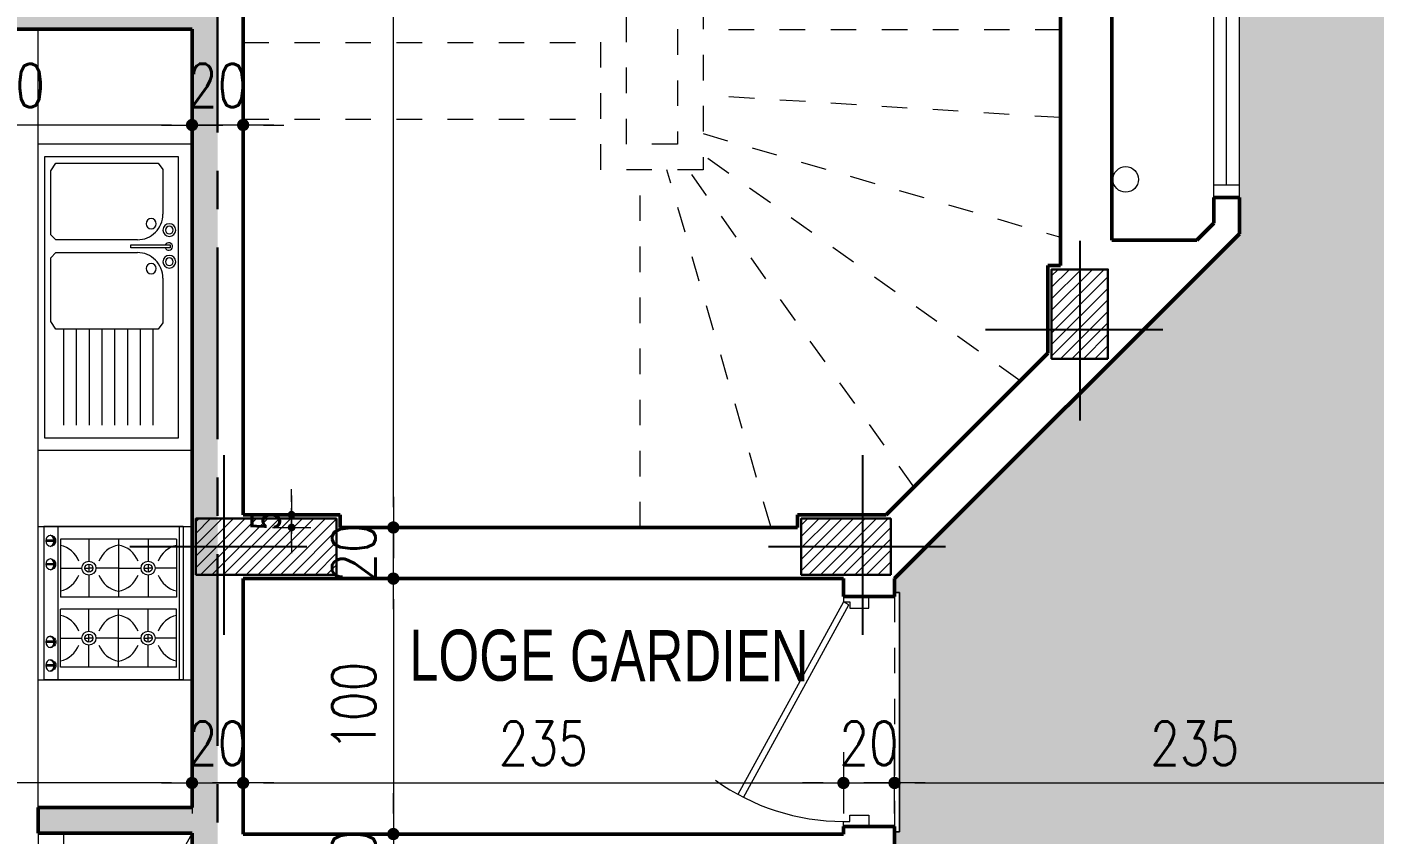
# Model space of a CAD drawing. Header units: millimetres. Extents: x 906 to 2589, y -1235 to -637.
# Drawn here: x 2552.77 to 2558.04, y -1223.86 to -1220.7 of the extents above; entities that cross this region are included whole.
import ezdxf

# ---------------------------------------------------------------- set-up
doc = ezdxf.new("R2010")
doc.units = ezdxf.units.MM
doc.linetypes.add('AXES', pattern=[2, 1.25, -0.25, 0.25, -0.25])
doc.linetypes.add('HIDDEN', pattern=[0.375, 0.25, -0.125])
doc.layers.get('DEFPOINTS').update_dxf_attribs({"color": 255, "lineweight": 13})
for name, color, linetype, lineweight in [('A-signe', 7, 'Continuous', 9), ('APPUITS', 7, 'Continuous', 18), ('AXE LIMITE', 1, 'AXES', 30), ('DIM.', 4, 'Continuous', 25), ('HALL + COULOIR -HATCH', 71, 'Continuous', 15), ('interrompu', 7, 'HIDDEN', 15), ('MENUISERIE', 7, 'Continuous', 13), ('MUR 0.5', 7, 'Continuous', 50), ('POTEAUX ARCH', 7, 'Continuous', 30), ('POTEAUX HACHURE', 7, 'Continuous', 15), ('SANITAIRE', 7, 'Continuous', 15), ('TEXTE', 7, 'Continuous', 20)]:
    doc.layers.add(name, color=color, linetype=linetype, lineweight=lineweight)
for name, color, linetype in [('AXE', 7, 'AXES'), ('teinte 5', 200, 'Continuous'), ('TEINTE SC', 254, 'Continuous')]:
    doc.layers.add(name, color=color, linetype=linetype)
doc.styles.add('atef', font='romans.shx', dxfattribs={"width": 0.8})
doc.styles.add('STYLE17', font='swisscl.ttf')
doc.styles.add('STYLE4', font='swisscl.ttf')
doc.dimstyles.new('COTEXT', dxfattribs={"dimscale": 0, "dimtxt": 0.17, "dimasz": 0.08, "dimexe": 0.015, "dimexo": 0.015, "dimgap": 0.07, "dimtad": 1, "dimdec": 0, "dimlfac": 100, "dimzin": 0, "dimdsep": 46, "dimtxsty": 'atef', "dimblk": 'SIG2', "dimcen": 0.15, "dimse1": 1, "dimse2": 1, "dimclrd": 256, "dimclre": 6, "dimclrt": 2, "dimadec": 0, "dimazin": 0, "dimtfac": 0.5, "dimtdec": 0, "dimtix": 1, "dimtmove": 2, "dimatfit": 1, "dimldrblk": 'SIG2', "dimfxl": 0.18, "dimtolj": 1, "dimtzin": 0, "dimlwd": 18, "dimarcsym": 0})
doc.dimstyles.new('COTEXT - 2- 1-50', dxfattribs={"dimscale": 0, "dimtxt": 0.12, "dimasz": 0.05, "dimexe": 0.015, "dimexo": 0.015, "dimgap": 0.04, "dimtad": 1, "dimdec": 0, "dimlfac": 100, "dimzin": 4, "dimdsep": 46, "dimtxsty": 'STYLE17', "dimblk": 'SIG2', "dimcen": 0.15, "dimse1": 1, "dimse2": 1, "dimclrd": 256, "dimclre": 6, "dimclrt": 2, "dimadec": 0, "dimazin": 1, "dimtfac": 0.5, "dimtdec": 0, "dimtix": 1, "dimtmove": 2, "dimatfit": 1, "dimldrblk": 'SIG2', "dimfxl": 0.18, "dimtolj": 1, "dimtzin": 0, "dimlwd": 18, "dimarcsym": 0})

# ---------------------------------------------------------------- blocks, each defined once
blk = doc.blocks.new('EVIER 1.20-0.60')
at = {"layer": 'SANITAIRE', "linetype": 'Continuous'}
blk.add_lwpolyline([(0, 0.6), (-1.2, 0.6), (-1.2, 0), (0, 0)], close=True, dxfattribs=at)
for points in [[(-1.15, 0.575), (-0.05, 0.575)], [(-1.15, 0.05), (-1.15, 0.575)], [(-1.095, 0.55), (-1.125, 0.53)], [(-1.125, 0.53), (-1.125, 0.13)], [(-0.845, 0.55), (-1.095, 0.55)], [(-0.825, 0.53), (-0.845, 0.55)], [(-0.825, 0.2111), (-0.825, 0.53)], [(-0.755, 0.55), (-0.775, 0.53)], [(-0.775, 0.53), (-0.775, 0.2111)], [(-0.505, 0.55), (-0.755, 0.55)], [(-0.475, 0.53), (-0.505, 0.55)], [(-0.475, 0.13), (-0.475, 0.53)], [(-0.05, 0.575), (-0.05, 0.05)], [(-0.475, 0.5), (-0.1, 0.5)], [(-0.475, 0.45), (-0.1, 0.45)], [(-0.475, 0.4), (-0.1, 0.4)], [(-0.475, 0.35), (-0.1, 0.35)], [(-0.475, 0.3), (-0.1, 0.3)], [(-0.794, 0.237), (-0.805, 0.237)], [(-0.805, 0.237), (-0.805, 0.082)], [(-0.794, 0.082), (-0.794, 0.237)], [(-0.475, 0.25), (-0.1, 0.25)], [(-0.475, 0.2), (-0.1, 0.2)], [(-1.125, 0.13), (-1.0999, 0.1111)], [(-1.0999, 0.1111), (-0.925, 0.1111)], [(-0.675, 0.1111), (-0.5001, 0.1111)], [(-0.5001, 0.111), (-0.475, 0.13)], [(-0.475, 0.15), (-0.1, 0.15)], [(-0.805, 0.082), (-0.794, 0.082)], [(-0.05, 0.05), (-1.15, 0.05)]]:
    blk.add_lwpolyline(points, dxfattribs=at)
for points in [[(-0.825, 0.2111, -0.414214), (-0.925, 0.1111)], [(-0.675, 0.1111, -0.414214), (-0.775, 0.2111)], [(-0.888, 0.1772, -1), (-0.888, 0.1372, -1), (-0.888, 0.1772)], [(-0.712, 0.1772, -1), (-0.712, 0.1372, -1), (-0.712, 0.1772)], [(-0.863, 0.111, -1), (-0.863, 0.061, -1), (-0.863, 0.111)], [(-0.739, 0.111, -1), (-0.739, 0.061, -1), (-0.739, 0.111)], [(-0.863, 0.101, -1), (-0.863, 0.071, -1), (-0.863, 0.101)], [(-0.7944, 0.1023, -5.432574), (-0.805, 0.1016)], [(-0.739, 0.101, -1), (-0.739, 0.071, -1), (-0.739, 0.101)]]:
    blk.add_lwpolyline(points, format="xyb", dxfattribs=at)
blk = doc.blocks.new('KITCHEN  AID 30')
for p, q in [((-150, 0), (150, 0)), ((-150, 0), (-150, -272.5)), ((150, 0), (150, -272.5)), ((-150, -7.5), (150, -7.5)), ((-125, -12.5), (-125, -240)), ((-125, -12.5), (-12, -12.5)), ((-68.5, -12.5), (-68.5, -54.5)), ((-12, -12.5), (-12, -240)), ((12, -12.5), (12, -240)), ((125, -12.5), (12, -12.5)), ((68.5, -12.5), (68.5, -54.5)), ((125, -12.5), (125, -240)), ((-125, -68.3), (-82.2, -68.3)), ((-76.3, -68.3), (-60.7, -68.3)), ((-68.5, -60.4), (-68.5, -68.3)), ((-68.5, -76.1), (-68.5, -68.3)), ((-54.8, -68.3), (-12, -68.3)), ((54.8, -68.3), (12, -68.3)), ((76.3, -68.3), (60.7, -68.3)), ((68.5, -60.4), (68.5, -68.3)), ((68.5, -76.1), (68.5, -68.3)), ((125, -68.3), (82.2, -68.3)), ((-68.5, -126.5), (-68.5, -82)), ((68.5, -126.5), (68.5, -82)), ((-125, -126.2), (-12, -126.2)), ((-68.5, -126), (-68.5, -170.5)), ((125, -126.2), (12, -126.2)), ((68.5, -126), (68.5, -170.5)), ((-125, -184.2), (-82.2, -184.2)), ((-76.3, -184.2), (-60.7, -184.2)), ((-68.5, -176.4), (-68.5, -184.2)), ((-68.5, -192.1), (-68.5, -184.2)), ((-54.8, -184.2), (-12, -184.2)), ((54.8, -184.2), (12, -184.2)), ((76.3, -184.2), (60.7, -184.2)), ((68.5, -176.4), (68.5, -184.2)), ((68.5, -192.1), (68.5, -184.2)), ((125, -184.2), (82.2, -184.2)), ((-68.5, -240), (-68.5, -198)), ((68.5, -240), (68.5, -198)), ((-150, -245), (150, -245)), ((-125, -240), (-12, -240)), ((-123.2, -252.5), (-123.2, -268.1)), ((-120.7, -255.2), (-123.2, -255.2)), ((-120.7, -252.5), (-120.7, -268.1)), ((-77.2, -252.5), (-77.2, -268.1)), ((-74.7, -255.2), (-77.2, -255.2)), ((-74.7, -252.5), (-74.7, -268.1)), ((125, -240), (12, -240)), ((74.7, -252.7), (74.7, -268.2)), ((74.7, -255.4), (77.2, -255.4)), ((77.2, -252.7), (77.2, -268.2)), ((120.7, -252.7), (120.7, -268.2)), ((120.7, -255.4), (123.2, -255.4)), ((123.2, -252.7), (123.2, -268.2)), ((-150, -272.5), (150, -272.5))]:
    blk.add_line(p, q)
for centre, radius in [((-68.5, -68.3), 13.7), ((-68.5, -68.3), 7.82), ((68.5, -68.3), 13.7), ((68.5, -68.3), 7.82), ((-68.5, -184.2), 13.7), ((-68.5, -184.2), 7.82), ((68.5, -184.2), 13.7), ((68.5, -184.2), 7.82)]:
    blk.add_circle(centre, radius)
for centre, start, end in [((-63.7, -1.3), 192.7674, 248.8188), ((-73.3, -1.3), 291.1812, 347.2326), ((73.3, -1.3), 192.7674, 248.8188), ((63.7, -1.3), 291.1812, 347.2326), ((-63.7, -135.2), 111.1812, 170.1161), ((-73.3, -135.2), 9.8839, 68.8188), ((73.3, -135.2), 111.1812, 170.1161), ((63.7, -135.2), 9.8839, 68.8188), ((-63.7, -117.3), 189.8839, 248.8188), ((-73.3, -117.3), 291.1812, 350.1161), ((73.3, -117.3), 189.8839, 248.8188), ((63.7, -117.3), 291.1812, 350.1161), ((-63.7, -251.2), 111.1812, 167.2326), ((-73.3, -251.2), 12.7674, 68.8188), ((73.3, -251.2), 111.1812, 167.2326), ((63.7, -251.2), 12.7674, 68.8188)]:
    blk.add_arc(centre, 50.7, start, end)
for centre in [(-122, -259.4), (-76, -259.4)]:
    blk.add_ellipse(centre, major_axis=(-11.1, 0), ratio=0.7838)
for centre, major_axis, ratio, start_param, end_param in [((-122, -261.2), (-11.1, 0), 0.7838, 3.244352, 6.180426), ((-122, -254.5), (-8.35, 0), 0.700025, 3.302477, 6.122301), ((-76, -261.2), (-11.1, 0), 0.7838, 3.244352, 6.180426), ((-76, -254.5), (-8.35, 0), 0.700025, 3.302477, 6.122301)]:
    blk.add_ellipse(centre, major_axis=major_axis, ratio=ratio, start_param=start_param, end_param=end_param)
at = {"extrusion": (0, 0, -1)}
for centre in [(76, -259.6), (122, -259.6)]:
    blk.add_ellipse(centre, major_axis=(11.1, 0), ratio=0.7838, dxfattribs=at)
for centre, major_axis, ratio, start_param, end_param in [((76, -261.4), (11.1, 0), 0.7838, 3.244352, 6.180426), ((76, -254.7), (8.35, 0), 0.700025, 3.302477, 6.122301), ((122, -261.4), (11.1, 0), 0.7838, 3.244352, 6.180426), ((122, -254.7), (8.35, 0), 0.700025, 3.302477, 6.122301)]:
    blk.add_ellipse(centre, major_axis=major_axis, ratio=ratio, start_param=start_param, end_param=end_param, dxfattribs=at)
blk = doc.blocks.new('SIG2')
at = {"layer": 'A-signe'}
for p, q in [((0, 1.5), (0, 0.5)), ((-1.5, 0), (-0.5, 0)), ((-0.5, 0), (0.5, 0)), ((0, 0.5), (0, -0.5)), ((0.5, 0), (1.5, 0)), ((0, -0.5), (0, -1.5))]:
    blk.add_line(p, q, dxfattribs=at)
at = {"layer": 'A-signe', "const_width": 0.3}
blk.add_lwpolyline([(-0.15, 0, 1), (0.15, 0, 1)], format="xyb", close=True, dxfattribs=at)
blk = doc.blocks.new('*D1110')
at = {"layer": 'DEFPOINTS', "color": 0, "transparency": 16777216}
for p in [(2554.1275, -1222.664), (2554.2009, -1222.664), (2554.4295, -1222.8641)]:
    blk.add_point(p, dxfattribs=at)
at = {"layer": 'DIM.', "lineweight": 18, "transparency": 16777216}
for p, q in [((2554.2009, -1222.584), (2554.2009, -1222.504)), ((2554.2009, -1222.8641), (2554.2009, -1222.664)), ((2554.2009, -1222.9441), (2554.2009, -1223.0241))]:
    blk.add_line(p, q, dxfattribs=at)
at = {"layer": 'DIM.', "lineweight": 18, "transparency": 16777216, "xscale": 0.08, "yscale": 0.08, "zscale": 0.08}
for p, rotation in [((2554.2009, -1222.664), 270), ((2554.2009, -1222.8641), 90)]:
    blk.add_blockref('SIG2', p, dxfattribs=dict(at, rotation=rotation))
at = {"layer": 'DIM.', "color": 2, "transparency": 16777216, "insert": (2554.0459, -1222.764), "char_height": 0.17, "attachment_point": 5, "rotation": 90, "style": 'atef'}
blk.add_mtext('\\A1;20', dxfattribs=at)
blk = doc.blocks.new('*D1111')
at = {"layer": 'DEFPOINTS', "color": 0, "transparency": 16777216}
for p in [(2554.2009, -1218.214), (2554.4844, -1218.214), (2554.1275, -1222.664)]:
    blk.add_point(p, dxfattribs=at)
at = {"layer": 'DIM.', "lineweight": 18, "transparency": 16777216}
blk.add_line((2554.2009, -1222.584), (2554.2009, -1218.294), dxfattribs=at)
at = {"layer": 'DIM.', "lineweight": 18, "transparency": 16777216, "xscale": 0.08, "yscale": 0.08, "zscale": 0.08}
for p, rotation in [((2554.2009, -1218.214), 90), ((2554.2009, -1222.664), 270)]:
    blk.add_blockref('SIG2', p, dxfattribs=dict(at, rotation=rotation))
at = {"layer": 'DIM.', "color": 2, "transparency": 16777216, "insert": (2554.0459, -1220.439), "char_height": 0.17, "attachment_point": 5, "rotation": 90, "style": 'atef'}
blk.add_mtext('\\A1;445', dxfattribs=at)
blk = doc.blocks.new('PORTE 0.90')
at = {"layer": 'MENUISERIE'}
for points in [[(-0.7859, 0.3911), (-0.0325, -0.0217), (-0.02, 0), (-0.7742, 0.4132)], [(-0.9, 0), (-0.88, 0), (-0.88, -0.025), (-0.855, -0.025), (-0.855, -0.1), (-0.9, -0.1)], [(0, 0), (-0.02, 0), (-0.02, -0.025), (-0.045, -0.025), (-0.045, -0.1), (0, -0.1)]]:
    blk.add_lwpolyline(points, dxfattribs=at)
blk.add_arc((-0.02, 0), 0.86, 144.3645, 180, dxfattribs=at)
blk = doc.blocks.new('*D1249')
at = {"layer": 'DEFPOINTS', "color": 0, "transparency": 16777216}
for p in [(2553.4128, -1220.941), (2553.6128, -1220.941), (2553.4128, -1221.0886)]:
    blk.add_point(p, dxfattribs=at)
at = {"layer": 'DIM.', "lineweight": 18, "transparency": 16777216}
for p, q in [((2553.3328, -1221.0886), (2553.2528, -1221.0886)), ((2553.6128, -1221.0886), (2553.4128, -1221.0886)), ((2553.6928, -1221.0886), (2553.7728, -1221.0886))]:
    blk.add_line(p, q, dxfattribs=at)
at = {"layer": 'DIM.', "lineweight": 18, "transparency": 16777216, "xscale": 0.08, "yscale": 0.08, "zscale": 0.08}
blk.add_blockref('SIG2', (2553.4128, -1221.0886), dxfattribs=at)
at = {"layer": 'DIM.', "lineweight": 18, "transparency": 16777216, "xscale": 0.08, "yscale": 0.08, "zscale": 0.08, "rotation": 180}
blk.add_blockref('SIG2', (2553.6128, -1221.0886), dxfattribs=at)
at = {"layer": 'DIM.', "color": 2, "transparency": 16777216, "insert": (2553.5128, -1220.9336), "char_height": 0.17, "attachment_point": 5, "style": 'atef'}
blk.add_mtext('\\A1;20', dxfattribs=at)
blk = doc.blocks.new('*D1250')
at = {"layer": 'DEFPOINTS', "color": 0, "transparency": 16777216}
for p in [(2551.9128, -1220.714), (2553.4128, -1220.941), (2551.9128, -1221.0886)]:
    blk.add_point(p, dxfattribs=at)
at = {"layer": 'DIM.', "lineweight": 18, "transparency": 16777216}
blk.add_line((2553.3328, -1221.0886), (2551.9928, -1221.0886), dxfattribs=at)
at = {"layer": 'DIM.', "lineweight": 18, "transparency": 16777216, "xscale": 0.08, "yscale": 0.08, "zscale": 0.08, "rotation": 180}
blk.add_blockref('SIG2', (2551.9128, -1221.0886), dxfattribs=at)
at = {"layer": 'DIM.', "lineweight": 18, "transparency": 16777216, "xscale": 0.08, "yscale": 0.08, "zscale": 0.08}
blk.add_blockref('SIG2', (2553.4128, -1221.0886), dxfattribs=at)
at = {"layer": 'DIM.', "color": 2, "transparency": 16777216, "insert": (2552.6628, -1220.9336), "char_height": 0.17, "attachment_point": 5, "style": 'atef'}
blk.add_mtext('\\A1;150', dxfattribs=at)
blk = doc.blocks.new('*D1252')
at = {"layer": 'DEFPOINTS', "color": 0, "transparency": 16777216}
for p in [(2554.6743, -1222.864), (2554.2009, -1223.864), (2554.6743, -1223.864)]:
    blk.add_point(p, dxfattribs=at)
at = {"layer": 'DIM.', "lineweight": 18, "transparency": 16777216}
blk.add_line((2554.2009, -1222.944), (2554.2009, -1223.784), dxfattribs=at)
at = {"layer": 'DIM.', "lineweight": 18, "transparency": 16777216, "xscale": 0.08, "yscale": 0.08, "zscale": 0.08}
for p, rotation in [((2554.2009, -1222.864), 90), ((2554.2009, -1223.864), 270)]:
    blk.add_blockref('SIG2', p, dxfattribs=dict(at, rotation=rotation))
at = {"layer": 'DIM.', "color": 2, "transparency": 16777216, "insert": (2554.0459, -1223.364), "char_height": 0.17, "attachment_point": 5, "rotation": 90, "style": 'atef'}
blk.add_mtext('\\A1;100', dxfattribs=at)
blk = doc.blocks.new('*D1253')
at = {"layer": 'DEFPOINTS', "color": 0, "transparency": 16777216}
for p in [(2554.6743, -1223.864), (2553.6128, -1224.064), (2554.2009, -1224.064)]:
    blk.add_point(p, dxfattribs=at)
at = {"layer": 'DIM.', "lineweight": 18, "transparency": 16777216}
for p, q in [((2554.2009, -1223.784), (2554.2009, -1223.704)), ((2554.2009, -1223.864), (2554.2009, -1224.064)), ((2554.2009, -1224.144), (2554.2009, -1224.224))]:
    blk.add_line(p, q, dxfattribs=at)
at = {"layer": 'DIM.', "lineweight": 18, "transparency": 16777216, "xscale": 0.08, "yscale": 0.08, "zscale": 0.08}
for p, rotation in [((2554.2009, -1223.864), 270), ((2554.2009, -1224.064), 90)]:
    blk.add_blockref('SIG2', p, dxfattribs=dict(at, rotation=rotation))
at = {"layer": 'DIM.', "color": 2, "transparency": 16777216, "insert": (2554.0459, -1223.964), "char_height": 0.17, "attachment_point": 5, "rotation": 90, "style": 'atef'}
blk.add_mtext('\\A1;20', dxfattribs=at)
blk = doc.blocks.new('*D1258')
at = {"layer": 'DEFPOINTS', "color": 0, "transparency": 16777216}
for p in [(2553.4128, -1223.4435), (2553.6128, -1223.4435), (2553.6128, -1223.664)]:
    blk.add_point(p, dxfattribs=at)
at = {"layer": 'DIM.', "lineweight": 18, "transparency": 16777216}
for p, q in [((2553.3328, -1223.664), (2553.2528, -1223.664)), ((2553.4128, -1223.664), (2553.6128, -1223.664)), ((2553.6928, -1223.664), (2553.7728, -1223.664))]:
    blk.add_line(p, q, dxfattribs=at)
at = {"layer": 'DIM.', "lineweight": 18, "transparency": 16777216, "xscale": 0.08, "yscale": 0.08, "zscale": 0.08}
blk.add_blockref('SIG2', (2553.4128, -1223.664), dxfattribs=at)
at = {"layer": 'DIM.', "lineweight": 18, "transparency": 16777216, "xscale": 0.08, "yscale": 0.08, "zscale": 0.08, "rotation": 180}
blk.add_blockref('SIG2', (2553.6128, -1223.664), dxfattribs=at)
at = {"layer": 'DIM.', "color": 2, "transparency": 16777216, "insert": (2553.5128, -1223.509), "char_height": 0.17, "attachment_point": 5, "style": 'atef'}
blk.add_mtext('\\A1;20', dxfattribs=at)
blk = doc.blocks.new('*D1259')
at = {"layer": 'DEFPOINTS', "color": 0, "transparency": 16777216}
for p in [(2553.6128, -1223.4435), (2555.9628, -1223.664), (2555.9628, -1223.864)]:
    blk.add_point(p, dxfattribs=at)
at = {"layer": 'DIM.', "lineweight": 18, "transparency": 16777216}
blk.add_line((2553.6928, -1223.664), (2555.8828, -1223.664), dxfattribs=at)
at = {"layer": 'DIM.', "lineweight": 18, "transparency": 16777216, "xscale": 0.08, "yscale": 0.08, "zscale": 0.08, "rotation": 180}
blk.add_blockref('SIG2', (2553.6128, -1223.664), dxfattribs=at)
at = {"layer": 'DIM.', "lineweight": 18, "transparency": 16777216, "xscale": 0.08, "yscale": 0.08, "zscale": 0.08}
blk.add_blockref('SIG2', (2555.9628, -1223.664), dxfattribs=at)
at = {"layer": 'DIM.', "color": 2, "transparency": 16777216, "insert": (2554.7878, -1223.509), "char_height": 0.17, "attachment_point": 5, "style": 'atef'}
blk.add_mtext('\\A1;235', dxfattribs=at)
blk = doc.blocks.new('*D1260')
at = {"layer": 'DEFPOINTS', "color": 0, "transparency": 16777216}
for p in [(2556.1628, -1223.664), (2555.9628, -1223.864), (2556.1628, -1223.9845)]:
    blk.add_point(p, dxfattribs=at)
at = {"layer": 'DIM.', "lineweight": 18, "transparency": 16777216}
for p, q in [((2555.8828, -1223.664), (2555.8028, -1223.664)), ((2555.9628, -1223.664), (2556.1628, -1223.664)), ((2556.2428, -1223.664), (2556.3228, -1223.664))]:
    blk.add_line(p, q, dxfattribs=at)
at = {"layer": 'DIM.', "lineweight": 18, "transparency": 16777216, "xscale": 0.08, "yscale": 0.08, "zscale": 0.08}
blk.add_blockref('SIG2', (2555.9628, -1223.664), dxfattribs=at)
at = {"layer": 'DIM.', "lineweight": 18, "transparency": 16777216, "xscale": 0.08, "yscale": 0.08, "zscale": 0.08, "rotation": 180}
blk.add_blockref('SIG2', (2556.1628, -1223.664), dxfattribs=at)
at = {"layer": 'DIM.', "color": 2, "transparency": 16777216, "insert": (2556.0628, -1223.509), "char_height": 0.17, "attachment_point": 5, "style": 'atef'}
blk.add_mtext('\\A1;20', dxfattribs=at)
blk = doc.blocks.new('*D1261')
at = {"layer": 'DEFPOINTS', "color": 0, "transparency": 16777216}
for p in [(2558.5128, -1223.664), (2556.1628, -1223.9845), (2558.5128, -1224.6779)]:
    blk.add_point(p, dxfattribs=at)
at = {"layer": 'DIM.', "lineweight": 18, "transparency": 16777216}
blk.add_line((2556.2428, -1223.664), (2558.4328, -1223.664), dxfattribs=at)
at = {"layer": 'DIM.', "lineweight": 18, "transparency": 16777216, "xscale": 0.08, "yscale": 0.08, "zscale": 0.08, "rotation": 180}
blk.add_blockref('SIG2', (2556.1628, -1223.664), dxfattribs=at)
at = {"layer": 'DIM.', "lineweight": 18, "transparency": 16777216, "xscale": 0.08, "yscale": 0.08, "zscale": 0.08}
blk.add_blockref('SIG2', (2558.5128, -1223.664), dxfattribs=at)
at = {"layer": 'DIM.', "color": 2, "transparency": 16777216, "insert": (2557.3378, -1223.509), "char_height": 0.17, "attachment_point": 5, "style": 'atef'}
blk.add_mtext('\\A1;235', dxfattribs=at)
blk = doc.blocks.new('*D1163')
at = {"layer": 'DEFPOINTS', "color": 0, "transparency": 16777216}
for p in [(2550.9128, -1223.664), (2550.9128, -1223.7602), (2553.4128, -1223.744)]:
    blk.add_point(p, dxfattribs=at)
at = {"layer": 'DIM.', "lineweight": 18, "transparency": 16777216}
blk.add_line((2553.3328, -1223.664), (2550.9928, -1223.664), dxfattribs=at)
at = {"layer": 'DIM.', "lineweight": 18, "transparency": 16777216, "xscale": 0.08, "yscale": 0.08, "zscale": 0.08, "rotation": 180}
blk.add_blockref('SIG2', (2550.9128, -1223.664), dxfattribs=at)
at = {"layer": 'DIM.', "lineweight": 18, "transparency": 16777216, "xscale": 0.08, "yscale": 0.08, "zscale": 0.08}
blk.add_blockref('SIG2', (2553.4128, -1223.664), dxfattribs=at)
at = {"layer": 'DIM.', "color": 2, "transparency": 16777216, "insert": (2552.1628, -1223.509), "char_height": 0.17, "attachment_point": 5, "style": 'atef'}
blk.add_mtext('\\A1;250', dxfattribs=at)
blk = doc.blocks.new('*D1311')
at = {"layer": 'DEFPOINTS', "color": 0, "transparency": 16777216}
for p in [(2553.6128, -1222.614), (2553.8026, -1222.664), (2554.3209, -1222.664)]:
    blk.add_point(p, dxfattribs=at)
at = {"layer": 'DIM.', "lineweight": 18, "transparency": 16777216}
for p, q in [((2553.8026, -1222.564), (2553.8026, -1222.514)), ((2553.8026, -1222.614), (2553.8026, -1222.664)), ((2553.8026, -1222.714), (2553.8026, -1222.764))]:
    blk.add_line(p, q, dxfattribs=at)
at = {"layer": 'DIM.', "lineweight": 18, "transparency": 16777216, "xscale": 0.05, "yscale": 0.05, "zscale": 0.05}
for p, rotation in [((2553.8026, -1222.614), 270), ((2553.8026, -1222.664), 90)]:
    blk.add_blockref('SIG2', p, dxfattribs=dict(at, rotation=rotation))
at = {"layer": 'DIM.', "color": 2, "transparency": 16777216, "insert": (2553.7014, -1222.639), "char_height": 0.12, "attachment_point": 5, "rotation": 90, "style": 'STYLE17'}
blk.add_mtext('\\A1;5', dxfattribs=at)

msp = doc.modelspace()

# ---------------------------------------------------------------- hatches: boundary and pattern name
at = {"layer": 'POTEAUX HACHURE'}
h = msp.add_hatch(dxfattribs=at)
h.set_pattern_fill('ANSI31', color=256, scale=0.01)
h.set_pattern_definition([(45, (1431.00503, -289.266814), (-0.0224506403, 0.0224506403), [])])
h.paths.add_polyline_path([(2556.9978, -1222.0036), (2556.7778, -1222.0036), (2556.7778, -1221.6536), (2556.9978, -1221.6536)])
h = msp.add_hatch(dxfattribs=at)
h.set_pattern_fill('ANSI31', color=256, scale=0.01)
h.set_pattern_definition([(45, (1443.45504, -320.498646), (-0.0224506403, 0.0224506403), [])])
h.paths.add_polyline_path([(2553.4278, -1222.849), (2553.9799, -1222.849), (2553.9799, -1222.6291), (2553.4278, -1222.6291)])
h = msp.add_hatch(dxfattribs=at)
h.set_pattern_fill('ANSI31', color=256, scale=0.01)
h.set_pattern_definition([(45, (1430.15503, -290.1123), (-0.0224506403, 0.0224506403), [])])
h.paths.add_polyline_path([(2556.1478, -1222.8491), (2555.7978, -1222.8491), (2555.7978, -1222.6291), (2556.1478, -1222.6291)])
at = {"layer": 'teinte 5'}
h = msp.add_hatch(color=256, dxfattribs=at)
h.dxf.hatch_style = 1
h.paths.add_polyline_path([(2553.5129, -1220.614), (2550.6628, -1220.614), (2550.6628, -1220.7639), (2551.0929, -1220.7639), (2551.0929, -1220.714), (2551.6628, -1220.714), (2551.6628, -1220.814), (2551.9128, -1220.814), (2551.9128, -1220.714), (2553.4128, -1220.714), (2553.4128, -1223.7602), (2552.8099, -1223.7602), (2552.8099, -1223.8602), (2553.4128, -1223.8602), (2553.4128, -1224.764), (2552.9099, -1224.764), (2552.9099, -1224.664), (2552.8099, -1224.664), (2552.8099, -1224.764), (2552.7233, -1224.764), (2552.7233, -1224.864), (2553.5169, -1224.864), (2554.0424, -1225.3895), (2553.9363, -1225.4956), (2554.007, -1225.5663), (2554.1093, -1225.464), (2555.9628, -1225.464), (2555.9628, -1225.5253), (2556.0628, -1225.5253), (2556.0628, -1225.364), (2554.1583, -1225.364), (2553.5128, -1224.7186)])
at = {"layer": 'TEINTE SC'}
h = msp.add_hatch(color=256, dxfattribs=at)
h.dxf.hatch_style = 1
h.paths.add_polyline_path([(2556.1628, -1222.864), (2557.5128, -1221.514), (2557.5128, -1219.873), (2557.0128, -1219.873), (2557.0128, -1219.448), (2557.0328, -1219.448), (2557.0328, -1218.4126), (2557.0128, -1218.4126), (2557.0128, -1218.2772), (2557.1796, -1218.1104), (2557.1938, -1218.1246), (2557.9769, -1217.3414), (2557.9628, -1217.3272), (2558.0427, -1217.2474), (2558.1225, -1217.3272), (2558.1084, -1217.3414), (2558.8916, -1218.1246), (2558.9057, -1218.1104), (2558.9628, -1218.1675), (2558.9628, -1218.614), (2558.9128, -1218.614), (2558.9128, -1218.864), (2558.9628, -1218.864), (2558.9628, -1220.664), (2558.9128, -1220.664), (2558.9128, -1220.914), (2559.2628, -1221.264), (2561.0128, -1221.264), (2561.0128, -1221.3286), (2560.9928, -1221.3286), (2560.9928, -1222.4362), (2561.0128, -1222.4362), (2561.0128, -1222.5261), (2559.8235, -1222.5261), (2559.6615, -1222.6855), (2559.3709, -1222.9761), (2558.5128, -1223.8342), (2558.463, -1223.8342), (2558.463, -1224.6142), (2558.5128, -1224.6142), (2558.5128, -1225.211), (2558.4928, -1225.211), (2558.4928, -1226.3186), (2558.5128, -1226.3186), (2558.5128, -1227.534), (2556.2128, -1227.534), (2556.2128, -1226.5795), (2556.1628, -1226.5795), (2556.1628, -1226.5467), (2556.1828, -1226.5467), (2556.1828, -1225.5113), (2556.1628, -1225.5113), (2556.1628, -1225.0558), (2556.1828, -1225.0558), (2556.1828, -1224.1182), (2556.1628, -1224.1182), (2556.1628, -1223.8558), (2556.1828, -1223.8558), (2556.1828, -1222.9182), (2556.1628, -1222.9182)])

# ---------------------------------------------------------------- linework, layer by layer
at = {"layer": 'APPUITS'}
msp.add_lwpolyline([(2556.1628, -1222.9182), (2556.1828, -1222.9182), (2556.1828, -1223.8558), (2556.1628, -1223.8558)], dxfattribs=at)
at = {"layer": 'AXE'}
for p, q in [((2556.8878, -1221.5421), (2556.8878, -1222.2451)), ((2556.5195, -1221.8891), (2557.2127, -1221.8891)), ((2553.5378, -1222.3809), (2553.5378, -1223.0839)), ((2556.0378, -1222.3809), (2556.0378, -1223.0839)), ((2553.1695, -1222.7391), (2553.8627, -1222.7391)), ((2555.6695, -1222.7391), (2556.3627, -1222.7391))]:
    msp.add_line(p, q, dxfattribs=at)
at = {"layer": 'AXE LIMITE', "ltscale": 0.6}
msp.add_lwpolyline([(2556.2128, -1229.2761), (2556.0878, -1229.2761), (2556.0878, -1226.5945), (2556.0628, -1226.5945), (2556.0628, -1225.364), (2554.1583, -1225.364), (2553.5128, -1224.7186), (2553.5129, -1220.614), (2550.6628, -1220.614)], dxfattribs=at)
at = {"layer": 'HALL + COULOIR -HATCH', "linetype": 'Continuous'}
for points in [[(2556.1628, -1222.864), (2557.5128, -1221.514), (2557.5128, -1219.873), (2557.0128, -1219.873), (2557.0128, -1219.448), (2557.0328, -1219.448), (2557.0328, -1218.4126), (2557.0128, -1218.4126), (2557.0128, -1218.2772), (2557.1796, -1218.1104), (2557.1938, -1218.1246), (2557.9769, -1217.3414), (2557.9628, -1217.3272), (2558.0427, -1217.2474)], [(2558.5128, -1227.534), (2556.2128, -1227.534), (2556.2128, -1226.5795), (2556.1628, -1226.5795), (2556.1628, -1226.5467), (2556.1828, -1226.5467), (2556.1828, -1225.5113), (2556.1628, -1225.5113), (2556.1628, -1225.0558), (2556.1828, -1225.0558), (2556.1828, -1224.1182), (2556.1628, -1224.1182), (2556.1628, -1223.8558), (2556.1828, -1223.8558), (2556.1828, -1222.9182), (2556.1628, -1222.9182), (2556.1628, -1222.864)]]:
    msp.add_lwpolyline(points, dxfattribs=at)
at = {"layer": 'interrompu', "ltscale": 0.2}
for p, q in [((2556.8131, -1220.7158), (2555.4132, -1220.7158)), ((2553.6133, -1220.7661), (2555.0132, -1220.7661)), ((2556.8117, -1221.0597), (2555.4146, -1220.972)), ((2553.6133, -1221.0661), (2555.0132, -1221.0661)), ((2555.4132, -1221.1221), (2556.8131, -1221.5283)), ((2556.6543, -1222.0897), (2555.4132, -1221.2063)), ((2555.1672, -1222.664), (2555.1672, -1221.264)), ((2555.6784, -1222.6602), (2555.2715, -1221.264)), ((2556.2388, -1222.5051), (2555.3556, -1221.264)), ((2556.1628, -1222.9345), (2556.1628, -1223.8345))]:
    msp.add_line(p, q, dxfattribs=at)
for points in [[(2555.3132, -1219.614), (2555.4132, -1219.614), (2555.4132, -1221.264), (2555.0132, -1221.264), (2555.0132, -1220.3033)], [(2555.3132, -1219.714), (2555.3132, -1221.164), (2555.1132, -1221.164), (2555.1132, -1220.2781)]]:
    msp.add_lwpolyline(points, dxfattribs=at)
at = {"layer": 'MENUISERIE', "linetype": 'Continuous'}
for p, q in [((2557.5128, -1221.373), (2557.5128, -1219.923)), ((2557.4128, -1221.373), (2557.4128, -1219.973)), ((2557.4628, -1221.323), (2557.4628, -1220.023)), ((2557.4128, -1221.323), (2557.5128, -1221.323))]:
    msp.add_line(p, q, dxfattribs=at)
at = {"layer": 'MENUISERIE'}
for p, q in [((2552.8099, -1223.8602), (2552.8099, -1224.664)), ((2552.9099, -1223.8602), (2552.9099, -1224.664)), ((2553.4128, -1223.8602), (2552.9099, -1224.764))]:
    msp.add_line(p, q, dxfattribs=at)
at = {"layer": 'MUR 0.5'}
for p, q in [((2553.6128, -1218.264), (2553.6128, -1222.614)), ((2556.8128, -1219.4266), (2556.8128, -1221.6386)), ((2557.0128, -1219.973), (2557.0128, -1221.539)), ((2551.9128, -1220.714), (2553.4128, -1220.714)), ((2553.4128, -1223.7602), (2553.4128, -1220.714)), ((2557.4128, -1221.373), (2557.4128, -1221.4725)), ((2557.4128, -1221.373), (2557.5128, -1221.373)), ((2557.5128, -1221.373), (2557.5128, -1221.514)), ((2557.3464, -1221.539), (2557.4128, -1221.4725)), ((2556.1628, -1222.864), (2557.5128, -1221.514)), ((2557.3464, -1221.539), (2557.0128, -1221.539)), ((2556.8128, -1221.6386), (2556.7628, -1221.6386)), ((2556.7628, -1221.6386), (2556.7628, -1221.9811)), ((2556.1299, -1222.6141), (2556.7628, -1221.9811)), ((2553.6128, -1222.614), (2553.9928, -1222.614)), ((2553.9928, -1222.664), (2553.9928, -1222.614)), ((2555.7828, -1222.664), (2555.7828, -1222.6141)), ((2555.7828, -1222.6141), (2556.1299, -1222.6141)), ((2553.9928, -1222.664), (2555.7828, -1222.664)), ((2553.6128, -1222.864), (2555.9628, -1222.864)), ((2553.6128, -1223.864), (2553.6128, -1222.864)), ((2555.9628, -1222.9345), (2555.9628, -1222.864)), ((2556.1628, -1222.9345), (2556.1628, -1222.864)), ((2555.9628, -1222.9345), (2556.1628, -1222.9345)), ((2552.8099, -1223.7602), (2552.8099, -1223.8602)), ((2553.4128, -1223.7602), (2552.8099, -1223.7602)), ((2553.4128, -1223.8602), (2552.8099, -1223.8602)), ((2553.4128, -1224.764), (2553.4128, -1223.8602)), ((2553.6128, -1223.864), (2555.9628, -1223.864)), ((2555.9628, -1223.864), (2555.9628, -1223.8345)), ((2555.9628, -1223.8345), (2556.1628, -1223.8345)), ((2556.1628, -1224.1345), (2556.1628, -1223.8345))]:
    msp.add_line(p, q, dxfattribs=at)
at = {"layer": 'POTEAUX ARCH'}
for points in [[(2556.9978, -1222.0036), (2556.7778, -1222.0036), (2556.7778, -1221.6536), (2556.9978, -1221.6536)], [(2553.4278, -1222.849), (2553.9779, -1222.849), (2553.9779, -1222.6291), (2553.4278, -1222.6291)], [(2556.1478, -1222.8491), (2555.7978, -1222.8491), (2555.7978, -1222.6291), (2556.1478, -1222.6291)]]:
    msp.add_lwpolyline(points, close=True, dxfattribs=at)
at = {"layer": 'SANITAIRE'}
for p, q in [((2552.8099, -1223.7602), (2552.8099, -1220.714)), ((2552.8099, -1222.6602), (2553.41, -1222.6602)), ((2552.8099, -1223.2602), (2553.41, -1223.2602))]:
    msp.add_line(p, q, dxfattribs=at)
at = {"layer": 'TEXTE', "linetype": 'Continuous'}
msp.add_lwpolyline([(2557.0677, -1221.2516, -0.999998), (2557.0677, -1221.3516, -1), (2557.0677, -1221.2516)], format="xyb", close=True, dxfattribs=at)

# ---------------------------------------------------------------- block references
at = {"layer": 'MENUISERIE', "linetype": 'Continuous', "rotation": 90}
msp.add_blockref('PORTE 0.90', (2555.9628, -1222.9345), dxfattribs=at)
at = {"layer": 'SANITAIRE', "xscale": -1, "rotation": 90}
msp.add_blockref('EVIER 1.20-0.60', (2553.4099, -1222.3629), dxfattribs=at)
at = {"layer": 'SANITAIRE', "xscale": 0.002, "yscale": 0.002, "zscale": 0.002, "rotation": 270}
msp.add_blockref('KITCHEN  AID 30', (2553.3775, -1222.9602), dxfattribs=at)

# ---------------------------------------------------------------- texts
at = {"layer": 'TEXTE', "style": 'STYLE4'}
for s, p in [('LOGE', (2554.2633, -1223.2639)), ('GARDIEN', (2554.892, -1223.2657))]:
    msp.add_text(s, height=0.2, dxfattribs=at).set_placement(p)

# ---------------------------------------------------------------- dimensions: what is measured, and where the dimension line sits
at = {"layer": 'DIM.'}
for base, p1, p2, dimstyle, picture, middle in [((2554.2009, -1218.214), (2554.1275, -1222.664), (2554.4844, -1218.214), 'COTEXT', '*D1111', (2554.0459, -1220.439)), ((2553.8026, -1222.664), (2553.6128, -1222.614), (2554.3209, -1222.664), 'COTEXT - 2- 1-50', '*D1311', (2553.7014, -1222.639)), ((2554.2009, -1222.664), (2554.4295, -1222.8641), (2554.1275, -1222.664), 'COTEXT', '*D1110', (2554.0459, -1222.764)), ((2554.2009, -1223.864), (2554.6743, -1222.864), (2554.6743, -1223.864), 'COTEXT', '*D1252', (2554.0459, -1223.364)), ((2554.2009, -1224.064), (2554.6743, -1223.864), (2553.6128, -1224.064), 'COTEXT', '*D1253', (2554.0459, -1223.964))]:
    dim = msp.add_linear_dim(base=base, p1=p1, p2=p2, angle=90, dimstyle=dimstyle, override={"dimscale": 1}, dxfattribs=at)
    dim.commit()
    dim.dimension.update_dxf_attribs({"geometry": picture, "text_midpoint": middle})
for base, p1, p2, picture, middle in [((2551.9128, -1221.0886), (2553.4128, -1220.941), (2551.9128, -1220.714), '*D1250', (2552.6628, -1220.9336)), ((2553.4128, -1221.0886), (2553.6128, -1220.941), (2553.4128, -1220.941), '*D1249', (2553.5128, -1220.9336)), ((2550.9128, -1223.664), (2553.4128, -1223.744), (2550.9128, -1223.7602), '*D1163', (2552.1628, -1223.509)), ((2553.6128, -1223.664), (2553.4128, -1223.4435), (2553.6128, -1223.4435), '*D1258', (2553.5128, -1223.509)), ((2555.9628, -1223.664), (2553.6128, -1223.4435), (2555.9628, -1223.864), '*D1259', (2554.7878, -1223.509)), ((2556.1628, -1223.664), (2555.9628, -1223.864), (2556.1628, -1223.9845), '*D1260', (2556.0628, -1223.509)), ((2558.5128, -1223.664), (2556.1628, -1223.9845), (2558.5128, -1224.6779), '*D1261', (2557.3378, -1223.509))]:
    dim = msp.add_linear_dim(base=base, p1=p1, p2=p2, dimstyle='COTEXT', override={"dimscale": 1}, dxfattribs=at)
    dim.commit()
    dim.dimension.update_dxf_attribs({"geometry": picture, "text_midpoint": middle})

doc.saveas('drawing.dxf')
